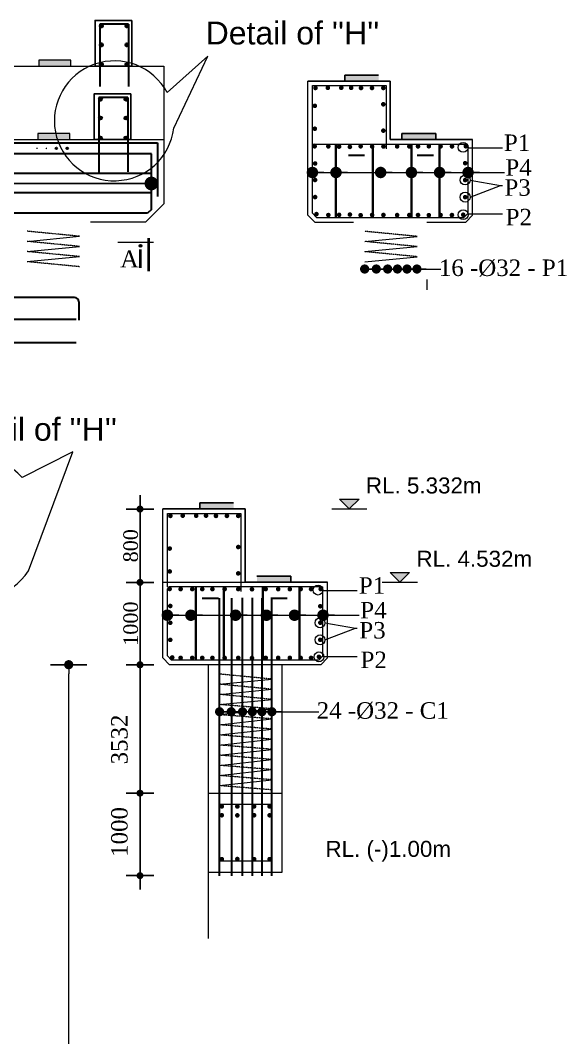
# Model space of a CAD drawing. Header units: millimetres. Extents: x -571543 to 35267, y -84886 to 197746.
# Drawn here: x -554984 to -549016, y 78134 to 89235 of the extents above; entities that cross this region are included whole.
import ezdxf

# ---------------------------------------------------------------- set-up
doc = ezdxf.new("R2010")
doc.units = ezdxf.units.MM
doc.header["$PDMODE"] = 2
doc.linetypes.add('DASHEDX2', pattern=[38.1, 25.4, -12.7])
doc.layers.get('Defpoints').update_dxf_attribs({"lineweight": 13})
for name, color, linetype, lineweight in [('Ber', 12, 'Continuous', 30), ('Binder', 136, 'Continuous', 15), ('Deck Slab', 171, 'Continuous', 18), ('dim', 96, 'Continuous', 25), ('Dimision', 96, 'Continuous', 18), ('hatch', 65, 'Continuous', 15), ('Hatching', 65, 'Continuous', 20), ('Reinf.', 12, 'Continuous', 30), ('Rod', 12, 'Continuous', 30), ('Rod -2', 5, 'Continuous', 35), ('Text', 7, 'Continuous', 15)]:
    doc.layers.add(name, color=color, linetype=linetype, lineweight=lineweight)
doc.layers.add('Elevation', color=21, linetype='Continuous')
doc.layers.add('Pire Line', color=11, linetype='Continuous')
doc.styles.add('ROMANS', font='arial.ttf', dxfattribs={"height": 200})
doc.styles.get("Standard").update_dxf_attribs({"font": 'times.ttf'})
doc.dimstyles.new('ISO-25', dxfattribs={"dimtxt": 175, "dimasz": 100, "dimexe": 65, "dimexo": 115.625, "dimgap": 40, "dimtad": 1, "dimtoh": 1, "dimdec": 0, "dimtxsty": 'Standard', "dimblk": 'DOT', "dimcen": 300, "dimclrd": 256, "dimclre": 256, "dimclrt": 256, "dimadec": 0, "dimazin": 0, "dimtfac": 1, "dimtdec": 0, "dimtix": 1, "dimtmove": 0, "dimatfit": 3, "dimldrblk": 'DOT', "dimfxl": 75, "dimlwd": -1, "dimarcsym": 0})
doc.dimstyles.new('ISO-70', dxfattribs={"dimscale": 0, "dimtxt": 70, "dimasz": 0.75, "dimexe": 35, "dimexo": 35, "dimgap": 20, "dimtad": 1, "dimdec": 0, "dimlfac": -1, "dimzin": 1, "dimdsep": 46, "dimtxsty": 'Standard', "dimblk": 'DIM', "dimcen": 60, "dimclrd": 256, "dimclre": 256, "dimclrt": 256, "dimadec": 0, "dimazin": 0, "dimtfac": 1, "dimtdec": 0, "dimtix": 1, "dimtofl": 0, "dimtmove": 0, "dimatfit": 3, "dimldrblk": 'DOT', "dimfxl": 35, "dimfxlon": 1, "dimtolj": 1, "dimlwd": -1, "dimarcsym": 0})

# ---------------------------------------------------------------- blocks, each defined once
blk = doc.blocks.new('r')
at = {"layer": 'Rod', "ltscale": 3, "const_width": 25}
blk.add_lwpolyline([(-12.5, 0, 1), (12.5, 0, 1)], format="xyb", close=True, dxfattribs=at)
blk = doc.blocks.new('_Dot')
at = {"color": 0, "linetype": 'ByBlock', "lineweight": -2}
blk.add_line((-0.5, 0), (-1, 0), dxfattribs=at)
at = {"color": 0, "linetype": 'ByBlock', "const_width": 0.5}
blk.add_lwpolyline([(-0.25, 0, 1), (0.25, 0, 1)], format="xyb", close=True, dxfattribs=at)
blk = doc.blocks.new('DIM')
at = {"layer": 'dim'}
for p, q in [((0, -101.4), (0, 101.4)), ((-101.4, 0), (101.4, 0))]:
    blk.add_line(p, q, dxfattribs=at)
at = {"layer": 'dim', "const_width": 25.4}
blk.add_lwpolyline([(-12.7, 0, 1), (12.7, 0, 1)], format="xyb", close=True, dxfattribs=at)
blk = doc.blocks.new('*D247')
at = {"layer": 'Defpoints', "color": 0, "ltscale": 30, "transparency": 16777216}
for p in [(-552928, 82204), (-553677, 79902), (-551366, 79902)]:
    blk.add_point(p, dxfattribs=at)
at = {"layer": 'dim', "lineweight": -2, "ltscale": 30, "transparency": 16777216}
for p, q in [((-553642, 82204), (-553712, 82204)), ((-553642, 79902), (-553712, 79902))]:
    blk.add_line(p, q, dxfattribs=at)
at = {"layer": 'dim', "ltscale": 30, "transparency": 16777216}
blk.add_line((-553677, 82202), (-553677, 79903), dxfattribs=at)
at = {"layer": 'dim', "ltscale": 30, "transparency": 16777216, "xscale": 1.5, "yscale": 1.5, "zscale": 1.5}
for p, rotation in [((-553677, 82204), 90), ((-553677, 79902), 270)]:
    blk.add_blockref('DIM', p, dxfattribs=dict(at, rotation=rotation))
at = {"layer": 'dim', "ltscale": 30, "transparency": 16777216, "insert": (-553901, 81388), "char_height": 160, "attachment_point": 5, "rotation": 90}
blk.add_mtext('\\A1;{\\H1.125x;3532}', dxfattribs=at)
blk = doc.blocks.new('*D233')
at = {"layer": 'Defpoints', "color": 0, "ltscale": 3, "transparency": 16777216}
for p in [(-553677, 83102), (-553428, 83102), (-554728, 82202)]:
    blk.add_point(p, dxfattribs=at)
at = {"layer": 'dim', "lineweight": -2, "ltscale": 3, "transparency": 16777216}
for p, q in [((-553642, 83102), (-553712, 83102)), ((-553712, 82202), (-553642, 82202))]:
    blk.add_line(p, q, dxfattribs=at)
at = {"layer": 'dim', "ltscale": 3, "transparency": 16777216}
blk.add_line((-553677, 82204), (-553677, 83101), dxfattribs=at)
at = {"layer": 'dim', "ltscale": 3, "transparency": 16777216, "xscale": 1.5, "yscale": 1.5, "zscale": 1.5}
for p, rotation in [((-553677, 83102), 90), ((-553677, 82202), 270)]:
    blk.add_blockref('DIM', p, dxfattribs=dict(at, rotation=rotation))
at = {"layer": 'dim', "ltscale": 3, "transparency": 16777216, "insert": (-553778, 82652), "char_height": 160, "attachment_point": 5, "rotation": 90}
blk.add_mtext('\\A1;1000', dxfattribs=at)
blk = doc.blocks.new('*D234')
at = {"layer": 'Defpoints', "color": 0, "ltscale": 3, "transparency": 16777216}
for p in [(-554328, 83902), (-553677, 83902), (-553428, 83102)]:
    blk.add_point(p, dxfattribs=at)
at = {"layer": 'dim', "lineweight": -2, "ltscale": 3, "transparency": 16777216}
for p, q in [((-553712, 83902), (-553642, 83902)), ((-553642, 83102), (-553712, 83102))]:
    blk.add_line(p, q, dxfattribs=at)
at = {"layer": 'dim', "ltscale": 3, "transparency": 16777216}
blk.add_line((-553677, 83104), (-553677, 83901), dxfattribs=at)
at = {"layer": 'dim', "ltscale": 3, "transparency": 16777216, "xscale": 1.5, "yscale": 1.5, "zscale": 1.5}
for p, rotation in [((-553677, 83902), 90), ((-553677, 83102), 270)]:
    blk.add_blockref('DIM', p, dxfattribs=dict(at, rotation=rotation))
at = {"layer": 'dim', "ltscale": 3, "transparency": 16777216, "insert": (-553778, 83502), "char_height": 160, "attachment_point": 5, "rotation": 90}
blk.add_mtext('\\A1;800', dxfattribs=at)
blk = doc.blocks.new('*D235')
at = {"layer": 'Defpoints', "color": 0, "ltscale": 30, "transparency": 16777216}
for p in [(-551953, 80802), (-553677, 79902), (-552155, 79902)]:
    blk.add_point(p, dxfattribs=at)
at = {"layer": 'dim', "lineweight": -2, "ltscale": 30, "transparency": 16777216}
for p, q in [((-553642, 80802), (-553712, 80802)), ((-553642, 79902), (-553712, 79902))]:
    blk.add_line(p, q, dxfattribs=at)
at = {"layer": 'dim', "ltscale": 30, "transparency": 16777216}
blk.add_line((-553677, 80800), (-553677, 79903), dxfattribs=at)
at = {"layer": 'dim', "ltscale": 30, "transparency": 16777216, "xscale": 1.5, "yscale": 1.5, "zscale": 1.5}
for p, rotation in [((-553677, 80802), 90), ((-553677, 79902), 270)]:
    blk.add_blockref('DIM', p, dxfattribs=dict(at, rotation=rotation))
at = {"layer": 'dim', "ltscale": 30, "transparency": 16777216, "insert": (-553901, 80379), "char_height": 160, "attachment_point": 5, "rotation": 90}
blk.add_mtext('\\A1;{\\H1.125x;1000}', dxfattribs=at)
blk = doc.blocks.new('*D236')
at = {"layer": 'Defpoints', "color": 0, "ltscale": 3, "transparency": 16777216}
for p in [(-554456, 82204), (-553861, 82204), (-553525, 64480)]:
    blk.add_point(p, dxfattribs=at)
at = {"layer": 'Dimision', "lineweight": -2, "ltscale": 3, "transparency": 16777216}
for p, q in [((-554256, 82204), (-554656, 82204)), ((-554256, 64480), (-554656, 64480))]:
    blk.add_line(p, q, dxfattribs=at)
at = {"layer": 'Dimision', "ltscale": 3, "transparency": 16777216}
blk.add_line((-554456, 64580), (-554456, 82104), dxfattribs=at)
at = {"layer": 'Dimision', "ltscale": 3, "transparency": 16777216, "xscale": 100, "yscale": 100, "zscale": 100}
for p, rotation in [((-554456, 82204), 90), ((-554456, 64480), 270)]:
    blk.add_blockref('_Dot', p, dxfattribs=dict(at, rotation=rotation))
at = {"layer": 'Dimision', "ltscale": 3, "transparency": 16777216, "insert": (-554582, 73342), "char_height": 170, "attachment_point": 5, "rotation": 90}
blk.add_mtext('43775', dxfattribs=at)

msp = doc.modelspace()

# ---------------------------------------------------------------- hatches: boundary and pattern name
at = {"layer": 'Deck Slab', "ltscale": 10}
h = msp.add_hatch(color=256, dxfattribs=at)
h.paths.add_polyline_path([(-551280.3, 88572.9), (-551280.3, 88637.9), (-551070.3, 88637.9), (-551070.3, 88572.9)])
h.paths.add_polyline_path([(-551440.3, 88572.9), (-551440.3, 88637.9), (-551280.3, 88637.9), (-551280.3, 88572.9)])
h = msp.add_hatch(color=256, dxfattribs=at)
h.paths.add_polyline_path([(-550655.3, 87934.4), (-550655.3, 87999.4), (-550445.3, 87999.4), (-550445.3, 87934.4)])
h.paths.add_polyline_path([(-550815.3, 87934.4), (-550815.3, 87999.4), (-550655.3, 87999.4), (-550655.3, 87934.4)])
h = msp.add_hatch(color=256, dxfattribs=at)
h.paths.add_polyline_path([(-552865.2, 83903.5), (-552865.2, 83968.5), (-552655.2, 83968.5), (-552655.2, 83903.5)])
h.paths.add_polyline_path([(-553025.2, 83903.5), (-553025.2, 83968.5), (-552865.2, 83968.5), (-552865.2, 83903.5)])
h = msp.add_hatch(color=256, dxfattribs=at)
h.paths.add_polyline_path([(-552240.2, 83103.5), (-552240.2, 83168.5), (-552030.2, 83168.5), (-552030.2, 83103.5)])
h.paths.add_polyline_path([(-552400.2, 83103.5), (-552400.2, 83168.5), (-552240.2, 83168.5), (-552240.2, 83103.5)])
at = {"layer": 'Dimision', "ltscale": 5}
for points in [[(-551496.8, 84011.5), (-551284.6, 84011.5), (-551390.7, 83905.4)], [(-550944.3, 83211.5), (-550732.2, 83211.5), (-550838.3, 83105.4)]]:
    msp.add_hatch(color=256, dxfattribs=at).paths.add_polyline_path(points)
at = {"layer": 'Hatching', "ltscale": 3}
h = msp.add_hatch(color=256, dxfattribs=at)
h.paths.add_polyline_path([(-554433.5, 88799.4), (-554608.5, 88799.4), (-554608.5, 88734.4), (-554433.5, 88734.4)])
h.paths.add_polyline_path([(-554608.5, 88799.4), (-554783.5, 88799.4), (-554783.5, 88734.4), (-554608.5, 88734.4)])
h = msp.add_hatch(color=256, dxfattribs=at)
h.paths.add_polyline_path([(-554443.2, 87999.4), (-554618.2, 87999.4), (-554618.2, 87934.4), (-554443.2, 87934.4)])
h.paths.add_polyline_path([(-554618.2, 87999.4), (-554793.2, 87999.4), (-554793.2, 87934.4), (-554618.2, 87934.4)])
at = {"layer": 'Reinf.', "ltscale": 5}
h = msp.add_hatch(color=256, dxfattribs=at)
edge = h.paths.add_edge_path()
edge.add_arc((-554099, 89175.9), 17.6, 0, 360)
h = msp.add_hatch(color=256, dxfattribs=at)
edge = h.paths.add_edge_path()
edge.add_arc((-553819.6, 89175.9), 17.6, 180, 540, ccw=False)
h = msp.add_hatch(color=256, dxfattribs=at)
edge = h.paths.add_edge_path()
edge.add_arc((-554099, 88968.8), 17.6, 0, 360)
h = msp.add_hatch(color=256, dxfattribs=at)
edge = h.paths.add_edge_path()
edge.add_arc((-553819.6, 88968.8), 17.6, 180, 540, ccw=False)
h = msp.add_hatch(color=256, dxfattribs=at)
edge = h.paths.add_edge_path()
edge.add_arc((-554099, 88751.3), 17.6, 0, 360)
h = msp.add_hatch(color=256, dxfattribs=at)
edge = h.paths.add_edge_path()
edge.add_arc((-553819.6, 88751.3), 17.6, 180, 540, ccw=False)
h = msp.add_hatch(color=256, dxfattribs=at)
edge = h.paths.add_edge_path()
edge.add_arc((-554108.6, 88375.9), 17.6, 0, 360)
h = msp.add_hatch(color=256, dxfattribs=at)
edge = h.paths.add_edge_path()
edge.add_arc((-553829.3, 88375.9), 17.6, 180, 540, ccw=False)
h = msp.add_hatch(color=256, dxfattribs=at)
edge = h.paths.add_edge_path()
edge.add_arc((-554108.6, 88168.8), 17.6, 0, 360)
h = msp.add_hatch(color=256, dxfattribs=at)
edge = h.paths.add_edge_path()
edge.add_arc((-553829.3, 88168.8), 17.6, 180, 540, ccw=False)
h = msp.add_hatch(color=256, dxfattribs=at)
edge = h.paths.add_edge_path()
edge.add_arc((-554108.6, 87951.3), 17.6, 0, 360)
h = msp.add_hatch(color=256, dxfattribs=at)
edge = h.paths.add_edge_path()
edge.add_arc((-553829.3, 87951.3), 17.6, 180, 540, ccw=False)
for points in [[(-554793.8, 87838.7, -1), (-554811.5, 87838.7, -1)], [(-554691, 87837.2, -1), (-554708.7, 87837.2, -1)], [(-554581.7, 87838.7, -1), (-554599.4, 87838.7, -1)], [(-554463.1, 87838.7, -1), (-554480.8, 87838.7, -1)]]:
    msp.add_hatch(color=256, dxfattribs=at).paths.add_polyline_path(points)
at = {"layer": 'Text'}
msp.add_hatch(color=256, dxfattribs=at).paths.add_polyline_path([(-553672.8, 86759.9, 1), (-553672.8, 86789.5, 1)])

# ---------------------------------------------------------------- linework, layer by layer
at = {"layer": 'Ber', "ltscale": 0.02}
for p, q in [((-553802, 89193.8), (-554116.6, 89193.8)), ((-554116.6, 89193.8), (-554116.6, 88513.9)), ((-553802, 89193.8), (-553802, 88511.7)), ((-553811.6, 88393.8), (-554126.3, 88393.8)), ((-554126.3, 88393.8), (-554126.3, 87578.3)), ((-553811.6, 88393.8), (-553811.6, 87581.7)), ((-553485.3, 87897.7), (-553485.3, 87312.3)), ((-553552.5, 87778.7), (-560507.8, 87778.7)), ((-553552.5, 87172.6), (-553552.5, 87778.7)), ((-553552.5, 87563), (-560507.8, 87563)), ((-553552.5, 87351.7), (-560504.8, 87351.7)), ((-553552.5, 87172.6), (-553593.6, 87131.4)), ((-553593.6, 87131.4), (-560444.5, 87131.4)), ((-554391.1, 86209.2), (-559645.3, 86209.2)), ((-554346.1, 86164.2), (-554346.1, 85963.8)), ((-554372.5, 85969.7), (-559665, 85969.7)), ((-554372.5, 85716.8), (-559697.7, 85716.8))]:
    msp.add_line(p, q, dxfattribs=at)
msp.add_lwpolyline([(-560563.5, 87264.9), (-560563.5, 87886.7, -0.4142136), (-560552.5, 87897.7), (-553485.3, 87897.7)], format="xyb", dxfattribs=at)
msp.add_arc((-554391.1, 86164.2), 45, 0, 90, dxfattribs=at)
at = {"layer": 'Binder', "linetype": 'DASHEDX2', "ltscale": 0.007}
for p, q in [((-554338.6, 86878.4), (-554910.4, 86933.7)), ((-550650.2, 86877.1), (-551222, 86932.4)), ((-554338.6, 86767.7), (-554910.4, 86823.1)), ((-550650.2, 86766.4), (-551222, 86821.8)), ((-554338.6, 86657.1), (-554910.4, 86712.4)), ((-550650.2, 86655.8), (-551222, 86711.1)), ((-554338.6, 86546.4), (-554910.4, 86601.8)), ((-552235.2, 82046.2), (-552806.9, 82101.5)), ((-552235.2, 81935.5), (-552806.9, 81990.9)), ((-552235.2, 81824.9), (-552806.9, 81880.2)), ((-552235.2, 81722.9), (-552806.9, 81769.5)), ((-552235.2, 81612.3), (-552806.9, 81658.9)), ((-552235.2, 81501.6), (-552806.9, 81548.2)), ((-552235.2, 81391), (-552806.9, 81437.6)), ((-552235.2, 81280.3), (-552806.9, 81326.9)), ((-552235.2, 81169.6), (-552806.9, 81216.3)), ((-552235.2, 81059), (-552806.9, 81105.6)), ((-552235.2, 80948.3), (-552806.9, 80994.9)), ((-552235.2, 80837.7), (-552806.9, 80884.3))]:
    msp.add_line(p, q, dxfattribs=at)
at = {"layer": 'Binder', "ltscale": 5}
for p, q in [((-554910.4, 86823.1), (-554338.6, 86878.4)), ((-551222, 86821.8), (-550650.2, 86877.1)), ((-554910.4, 86712.4), (-554338.6, 86767.7)), ((-551222, 86711.1), (-550650.2, 86766.4)), ((-554910.4, 86601.8), (-554338.6, 86657.1)), ((-551222, 86600.4), (-550650.2, 86655.8)), ((-552806.9, 81990.9), (-552235.2, 82046.2)), ((-552806.9, 81880.2), (-552235.2, 81935.5)), ((-552806.9, 81769.5), (-552235.2, 81824.9)), ((-552806.9, 81658.9), (-552235.2, 81722.9)), ((-552806.9, 81548.2), (-552235.2, 81612.3)), ((-552806.9, 81437.6), (-552235.2, 81501.6)), ((-552806.9, 81326.9), (-552235.2, 81391)), ((-552806.9, 81216.3), (-552235.2, 81280.3)), ((-552806.9, 81105.6), (-552235.2, 81169.6)), ((-552806.9, 80994.9), (-552235.2, 81059)), ((-552806.9, 80884.3), (-552235.2, 80948.3))]:
    msp.add_line(p, q, dxfattribs=at)
at = {"layer": 'Dimision', "color": 1, "ltscale": 10}
for p, q in [((-551793.3, 87130.2), (-551793.3, 88522.1)), ((-551793.3, 88522.1), (-550989.8, 88522.1)), ((-550989.8, 88522.1), (-550989.8, 87833.3)), ((-551773.3, 87884.4), (-550113.3, 87884.4)), ((-550093.3, 87130.2), (-550093.3, 87864.4)), ((-551793.3, 87130.2), (-551747.6, 87084.4)), ((-551747.6, 87084.4), (-550139, 87084.4)), ((-550093.3, 87130.2), (-550139, 87084.4)), ((-553378.2, 83053.5), (-553378.2, 83852.8)), ((-553378.2, 83852.8), (-552574.7, 83852.8)), ((-552574.7, 83852.8), (-552574.7, 83002.4)), ((-553378.2, 82299.3), (-553378.2, 83033.5)), ((-551698.2, 83053.5), (-553358.2, 83053.5)), ((-551678.2, 82299.3), (-551678.2, 83053.5)), ((-551678.2, 82299.3), (-551678.2, 83033.5)), ((-553378.2, 82299.3), (-553332.5, 82253.5)), ((-551678.2, 82299.3), (-551723.9, 82253.5)), ((-551723.9, 82253.5), (-553332.5, 82253.5))]:
    msp.add_line(p, q, dxfattribs=at)
at = {"layer": 'Dimision', "ltscale": 5}
for p, q in [((-550093.3, 87843.6), (-549718.2, 87843.6)), ((-550093.7, 87124.2), (-549718.2, 87124.2)), ((-551678.2, 83012.7), (-551303.1, 83012.7)), ((-551678.6, 82293.3), (-551303.1, 82293.3))]:
    msp.add_line(p, q, dxfattribs=at)
at = {"layer": 'Dimision', "ltscale": 3}
for p, q in [((-551582.4, 83905.4), (-551198.9, 83905.4)), ((-551030, 83105.4), (-550646.5, 83105.4))]:
    msp.add_line(p, q, dxfattribs=at)
at = {"layer": 'Dimision', "ltscale": 5}
for points in [[(-550071.4, 87492.3), (-549737.7, 87431.7), (-549718.2, 87431.7)], [(-550071.4, 87306.6), (-549737.7, 87431.7), (-549718.2, 87431.7)], [(-551656.3, 82661.4), (-551322.6, 82600.8), (-551303.1, 82600.8)], [(-551656.3, 82475.7), (-551322.6, 82600.8), (-551303.1, 82600.8)]]:
    msp.add_lwpolyline(points, dxfattribs=at)
for points in [[(-551496.8, 84011.5), (-551284.6, 84011.5), (-551390.7, 83905.4)], [(-550944.3, 83211.5), (-550732.2, 83211.5), (-550838.3, 83105.4)]]:
    msp.add_lwpolyline(points, close=True, dxfattribs=at)
at = {"layer": 'Dimision', "color": 1, "ltscale": 10}
msp.add_lwpolyline([(-552807.8, 80681.5), (-552235.2, 80681.5), (-552235.2, 80058.6), (-552807.8, 80058.6)], close=True, dxfattribs=at)
at = {"layer": 'Dimision', "ltscale": 5}
for centre in [(-550147.2, 87848.8), (-550125.3, 87492.1), (-550125.3, 87305.9), (-550146.6, 87114), (-551732.2, 83017.9), (-551710.2, 82661.2), (-551710.2, 82475), (-551722.3, 82289.8)]:
    msp.add_circle(centre, 53.9, dxfattribs=at)
at = {"layer": 'Dimision', "color": 1, "ltscale": 10}
for centre, start, end in [((-551773.3, 87864.4), 90, 180), ((-550113.3, 87864.4), 0, 90), ((-553358.2, 83033.5), 90, 180), ((-551698.2, 83033.5), 0, 90)]:
    msp.add_arc(centre, 20, start, end, dxfattribs=at)
at = {"layer": 'Elevation', "ltscale": 10}
for p, q in [((-551843.3, 87109.4), (-551768.3, 87034.4)), ((-551628.2, 82278.5), (-551703.2, 82203.5))]:
    msp.add_line(p, q, dxfattribs=at)
at = {"layer": 'hatch', "ltscale": 3}
for p, q in [((-552936.3, 88843.3), (-553380.6, 88445.8)), ((-553308.6, 88059), (-552936.3, 88843.3)), ((-551499.9, 87034.4), (-551343.3, 87034.4)), ((-550543.3, 87034.4), (-550399.9, 87034.4)), ((-554410.9, 84528.1), (-554965.5, 84247.7)), ((-554893.5, 83228.1), (-554410.9, 84528.1)), ((-552928.2, 82203.5), (-553071.6, 82203.5)), ((-551971.6, 82203.5), (-552128.2, 82203.5))]:
    msp.add_line(p, q, dxfattribs=at)
msp.add_lwpolyline([(-552128.2, 82203.5), (-552928.2, 82203.5)], dxfattribs=at)
msp.add_lwpolyline([(-552928.2, 80801.9), (-552128.2, 80801.9), (-552128.2, 79938.1), (-552928.2, 79938.1)], close=True, dxfattribs=at)
for centre, radius, start, end in [((-553957.9, 88138.3), 654.1, 28.045, 353.03971), ((-555554.9, 83693.8), 808.8, 43.22678, 324.84959)]:
    msp.add_arc(centre, radius, start, end, dxfattribs=at)
at = {"layer": 'Hatching', "ltscale": 3}
for p, q in [((-560618.2, 88734.4), (-553418.2, 88734.4)), ((-553418.2, 88734.4), (-553418.2, 87234.4)), ((-551843.3, 87109.4), (-551843.3, 88572.9)), ((-560618.2, 87934.4), (-553418.2, 87934.4)), ((-550043.3, 87109.4), (-550043.3, 87934.4)), ((-553618.2, 87034.4), (-553418.2, 87234.4)), ((-553618.2, 87034.4), (-554218.2, 87034.4)), ((-551843.3, 87109.4), (-551768.3, 87034.4)), ((-551768.3, 87034.4), (-551343.3, 87034.4)), ((-550543.3, 87034.4), (-550118.3, 87034.4)), ((-550043.3, 87109.4), (-550118.3, 87034.4)), ((-550043.3, 87109.4), (-550118.3, 87034.4)), ((-550543.3, 86407.7), (-550543.3, 86295.2)), ((-553428.2, 83103.5), (-553428.2, 83903.5)), ((-553428.2, 82278.5), (-553428.2, 83103.5)), ((-553428.2, 83103.5), (-551628.2, 83103.5)), ((-551628.2, 82278.5), (-551628.2, 83103.5)), ((-551628.2, 82278.5), (-551628.2, 83103.5)), ((-553428.2, 82278.5), (-553353.2, 82203.5)), ((-553428.2, 82278.5), (-553353.2, 82203.5)), ((-551628.2, 82278.5), (-551703.2, 82203.5)), ((-552928.2, 82203.5), (-553353.2, 82203.5)), ((-551703.2, 82203.5), (-552128.2, 82203.5)), ((-552128.2, 82203.5), (-552128.2, 79974.3)), ((-552128.2, 81576.8), (-552128.2, 81464.3))]:
    msp.add_line(p, q, dxfattribs=at)
for points in [[(-554433.5, 88799.4), (-554783.5, 88799.4), (-554783.5, 88734.4), (-554433.5, 88734.4)], [(-554443.2, 87999.4), (-554793.2, 87999.4), (-554793.2, 87934.4), (-554443.2, 87934.4)]]:
    msp.add_lwpolyline(points, close=True, dxfattribs=at)
msp.add_lwpolyline([(-552928.2, 79214.7), (-552928.2, 82203.5)], dxfattribs=at)
at = {"layer": 'Pire Line', "ltscale": 5}
for p, q in [((-551440.3, 88638.4), (-551070.3, 88638.4)), ((-551440.3, 88572.9), (-551440.3, 88638.4)), ((-550815.3, 88000), (-550445.3, 88000)), ((-550815.3, 87934.4), (-550815.3, 88000)), ((-550452.3, 87934.4), (-550809.3, 87934.4)), ((-550445.3, 88000), (-550445.3, 87934.4)), ((-550445.3, 88000), (-550445.3, 87934.4)), ((-553025.2, 83969.1), (-552655.2, 83969.1)), ((-553025.2, 83903.5), (-553025.2, 83969.1)), ((-552400.2, 83169.1), (-552030.2, 83169.1)), ((-552030.2, 83169.1), (-552030.2, 83103.5)), ((-552030.2, 83169.1), (-552030.2, 83103.5)), ((-552037.2, 83103.5), (-552394.2, 83103.5))]:
    msp.add_line(p, q, dxfattribs=at)
at = {"layer": 'Pire Line', "ltscale": 10}
for p, q in [((-551843.3, 88572.9), (-550943.3, 88572.9)), ((-550943.3, 87934.4), (-550943.3, 88572.9)), ((-550943.3, 87934.4), (-550043.3, 87934.4)), ((-553428.2, 83903.5), (-552528.2, 83903.5)), ((-552528.2, 83103.5), (-552528.2, 83903.5)), ((-552528.2, 83103.5), (-551628.2, 83103.5))]:
    msp.add_line(p, q, dxfattribs=at)
at = {"layer": 'Pire Line', "ltscale": 5}
for points in [[(-553766.9, 89234), (-554167, 89234), (-554167, 88734.4), (-553766.9, 88734.4)], [(-553776.6, 88434), (-554176.7, 88434), (-554176.7, 87934.4), (-553776.6, 87934.4)]]:
    msp.add_lwpolyline(points, close=True, dxfattribs=at)
at = {"layer": 'Reinf.', "ltscale": 5}
for p, q in [((-551222.9, 87760.7), (-551400.8, 87760.7)), ((-550472.3, 87760.7), (-550650.2, 87760.7)), ((-552999.2, 82929.8), (-552821.3, 82929.8)), ((-552674.5, 79901.9), (-552674.5, 82929.9)), ((-552555.9, 79901.9), (-552555.9, 82932.7)), ((-552447.4, 79901.9), (-552447.4, 82932.7)), ((-552342.9, 79901.9), (-552342.9, 82929.9)), ((-552248.7, 82929.8), (-552070.8, 82929.8))]:
    msp.add_line(p, q, dxfattribs=at)
for points in [[(-552807.8, 79901.9), (-552807.8, 82929.8)], [(-552235.2, 79901.9), (-552235.2, 82929.8)]]:
    msp.add_lwpolyline(points, dxfattribs=at)
for centre, radius in [((-554099, 89175.9), 17.6), ((-553819.6, 89175.9), 17.6), ((-554099, 88968.8), 17.6), ((-553819.6, 88968.8), 17.6), ((-554099, 88751.3), 17.6), ((-553819.6, 88751.3), 17.6), ((-554108.6, 88375.9), 17.6), ((-553829.3, 88375.9), 17.6), ((-554108.6, 88168.8), 17.6), ((-553829.3, 88168.8), 17.6), ((-554108.6, 87951.3), 17.6), ((-553829.3, 87951.3), 17.6), ((-554590.5, 87838.7), 8.85), ((-554471.9, 87838.7), 8.85)]:
    msp.add_circle(centre, radius, dxfattribs=at)
at = {"layer": 'Rod -2', "ltscale": 0.02}
for p, q in [((-551536.1, 87084.4), (-551536.1, 87884.4)), ((-551135, 87084.4), (-551135, 87884.4)), ((-550711.7, 87084.4), (-550711.7, 87884.4)), ((-550404.3, 87084.4), (-550404.3, 87884.4)), ((-553067.3, 82253.5), (-553067.3, 83053.5)), ((-552759.9, 82253.5), (-552759.9, 83053.5)), ((-552336.6, 82253.5), (-552336.6, 83053.5)), ((-551935.5, 82253.5), (-551935.5, 83053.5))]:
    msp.add_line(p, q, dxfattribs=at)
at = {"layer": 'Text'}
msp.add_line((-553919.4, 86814.4), (-553529.2, 86814.4), dxfattribs=at)
at = {"layer": 'Text', "const_width": 29.6}
for points in [[(-553581.9, 86859.7), (-553581.9, 86494.7)], [(-553672.8, 86737.2), (-553672.8, 86531.3)]]:
    msp.add_lwpolyline(points, dxfattribs=at)
at = {"layer": 'Text'}
msp.add_circle((-553672.8, 86774.7), 14.8, dxfattribs=at)

# ---------------------------------------------------------------- block references
at = {"layer": 'Dimision', "ltscale": 10}
for p, rotation in [((-551760.1, 88496.9), 180), ((-551760.1, 88496.9), 180), ((-551625.4, 88498.9), 180), ((-551625.4, 88498.9), 180), ((-551478.3, 88498.9), 180), ((-551478.3, 88498.9), 180), ((-551370.6, 88498.9), 180), ((-551370.6, 88498.9), 180), ((-551262.4, 88496.8), 180), ((-551262.4, 88496.8), 180), ((-551142.6, 88496.8), 180), ((-551019.2, 88496.9), 180), ((-551019.2, 88496.9), 180), ((-551019.2, 88319), 180), ((-551019.2, 88319), 180), ((-551019.2, 88031.2), 180), ((-551019.2, 88031.2), 180), ((-551384, 87115.5), 180), ((-551619.7, 87110.1), 180), ((-551502.2, 87112.8), 180), ((-551266.7, 87108.7), 180), ((-551141.5, 87111.3), 180), ((-551017.9, 87111.1), 180), ((-550868.1, 87110.1), 180), ((-550735.4, 87110.1), 180), ((-550639.9, 87110.1), 180), ((-550521.8, 87108.7), 180), ((-550521.8, 87108.7), 180), ((-550393.6, 87110.1), 180), ((-550269.7, 87110.1), 180), ((-553345, 83827.6), 180), ((-553345, 83827.6), 180), ((-553210.3, 83829.6), 180), ((-553210.3, 83829.6), 180), ((-553063.2, 83829.6), 180), ((-553063.2, 83829.6), 180), ((-552955.5, 83829.6), 180), ((-552955.5, 83829.6), 180), ((-552847.3, 83827.5), 180), ((-552847.3, 83827.5), 180), ((-552727.5, 83827.5), 180), ((-552604.1, 83827.5), 180), ((-552604.1, 83827.5), 180), ((-552604.1, 83488.1), 180), ((-552604.1, 83488.1), 180), ((-552604.1, 83200.3), 180), ((-552604.1, 83200.3), 180), ((-552783.5, 80082.1), 179.999999999994), ((-552613.6, 80083.2), 179.999999999994), ((-552430.4, 80082.2), 179.999999999994), ((-552261.3, 80082.2), 179.999999999994)]:
    msp.add_blockref('r', p, dxfattribs=dict(at, rotation=rotation))
at = {"layer": 'Dimision', "ltscale": 10, "xscale": -1}
for p in [(-551767.2, 88302.1), (-551767.2, 88052.5), (-551768.7, 87860), (-551619.7, 87859.4), (-551502.2, 87856.7), (-551384, 87854), (-551266.7, 87860.7), (-551141.5, 87858.2), (-551017.9, 87858.3), (-550868.1, 87859.4), (-550735.4, 87859.4), (-550639.9, 87859.4), (-550521.8, 87860.7), (-550521.8, 87860.7), (-550393.6, 87859.4), (-550268.4, 87859.4), (-550118.1, 87860.9), (-551749.3, 87120.7), (-550146.6, 87114), (-553352.1, 83471.2), (-553352.1, 83221.6), (-553346.3, 82844.9), (-551707.3, 82841.9), (-553346.3, 82661.2), (-551707.3, 82662.1), (-553346.3, 82475), (-551707.3, 82475.5), (-552783.5, 80658), (-552613.6, 80656.8), (-552430.4, 80657.8), (-552261.3, 80657.8), (-552783.5, 80560.9), (-552613.6, 80559.7), (-552430.4, 80560.7), (-552261.3, 80560.7)]:
    msp.add_blockref('r', p, dxfattribs=at)
at = {"layer": 'Dimision', "ltscale": 10}
for p in [(-551764.3, 87672.8), (-550125.3, 87675.8), (-551764.3, 87493), (-550125.3, 87492.1), (-551764.3, 87306.4), (-550125.3, 87305.9), (-553353.4, 83030), (-553233.1, 83028.5), (-553106.2, 83028.5), (-552996.9, 83028.5), (-552996.9, 83028.5), (-552886.1, 83028.5), (-552886.1, 83028.5), (-552752.4, 83028.5), (-552603.4, 83028.5), (-552453.7, 83027.4), (-552304.4, 83028.6), (-552167.3, 83028.5), (-552040.5, 83028.5), (-551922.2, 83028.5), (-551808.4, 83028.5), (-551702.8, 83029.1), (-553324.9, 82283.1), (-553233.1, 82278.6), (-553106.2, 82278.6), (-552996.9, 82278.6), (-552996.9, 82278.6), (-552886.1, 82278.6), (-552886.1, 82278.6), (-552752.4, 82278.6), (-552603.4, 82278.6), (-552453.7, 82277.6), (-552304.4, 82278.8), (-552167.3, 82278.6), (-552040.5, 82278.6), (-551922.2, 82278.6), (-551808.4, 82278.6), (-551722.3, 82289.8)]:
    msp.add_blockref('r', p, dxfattribs=at)

# ---------------------------------------------------------------- texts
at = {"layer": 'Text'}
for s, height, p in [('P1 ', 180, (-549701.4, 87809.3)), ('P4 ', 180, (-549685.9, 87539.6)), ('P3', 180, (-549695.9, 87320.8)), ('P2', 180, (-549682.5, 86997.8)), ('A', 184.9, (-553892.8, 86538.7)), ('16 -%%C32 - P1', 180, (-550412.1, 86445.3)), ('P1', 180, (-551286.3, 82978.4)), ('P4', 180, (-551270.8, 82708.7)), ('P3', 180, (-551280.9, 82489.9)), ('P2', 180, (-551267.5, 82166.9)), ('24 -%%C32 - C1', 180, (-551746.7, 81614.4))]:
    msp.add_text(s, height=height, dxfattribs=at).set_placement(p)
at = {"layer": 'Text', "style": 'ROMANS'}
for s, p in [(' RL. 5.332m ', (-551277.4, 84072.3)), (' RL. 4.532m ', (-550725, 83272.3)), (' RL. (-)1.00m ', (-551719.4, 80106.8))]:
    msp.add_text(s, height=175, dxfattribs=at).set_placement(p)
at = {"layer": 'Text', "ltscale": 3, "char_height": 250, "width": 2347.544, "attachment_point": 1, "style": 'ROMANS'}
for insert in [(-552959.5, 89221.5), (-555825.7, 84897.6)]:
    msp.add_mtext("Detail of ''H'' ", dxfattribs=dict(at, insert=insert))

# ---------------------------------------------------------------- dimensions: what is measured, and where the dimension line sits
at = {"layer": 'dim', "ltscale": 3}
dim = msp.add_linear_dim(base=(-553676.9, 83902), p1=(-553428.2, 83102), p2=(-554328.2, 83902), angle=90, dimstyle='ISO-70', override={"dimscale": 1, "dimtxt": 160, "dimasz": 1.5, "dimtmove": 2}, dxfattribs=at)
dim.commit()
dim.dimension.update_dxf_attribs({"geometry": '*D234', "text_midpoint": (-553778.3, 83502)})
dim = msp.add_linear_dim(base=(-553676.9, 83102), p1=(-554728.2, 82202), p2=(-553428.2, 83102), angle=90, text='1000', dimstyle='ISO-70', override={"dimscale": 1, "dimtxt": 160, "dimasz": 1.5, "dimtmove": 2}, dxfattribs=at)
dim.commit()
dim.dimension.update_dxf_attribs({"geometry": '*D233', "text_midpoint": (-553778.3, 82652)})
at = {"layer": 'dim', "ltscale": 30}
for p1, p2, text, picture, middle in [((-552928.2, 82203.5), (-551365.9, 79901.9), '{\\H1.125x;3532}', '*D247', (-553901, 81387.5)), ((-551953.2, 80801.9), (-552155.2, 79901.9), '{\\H1.125x;1000}', '*D235', (-553901, 80379.1))]:
    dim = msp.add_linear_dim(base=(-553676.9, 79901.9), p1=p1, p2=p2, angle=90, text=text, dimstyle='ISO-70', override={"dimscale": 1, "dimtxt": 160, "dimasz": 1.5, "dimtmove": 2}, dxfattribs=at)
    dim.commit()
    dim.dimension.update_dxf_attribs({"geometry": picture, "text_midpoint": middle, "dimtype": 160})
at = {"layer": 'Dimision', "ltscale": 3}
dim = msp.add_linear_dim(base=(-554455.7, 82203.5), p1=(-553524.8, 64480.1), p2=(-553861.5, 82203.5), angle=90, text='43775', dimstyle='ISO-25', override={"dimtxt": 170, "dimexe": 200, "dimfxl": 200, "dimfxlon": 1}, dxfattribs=at)
dim.commit()
dim.dimension.update_dxf_attribs({"geometry": '*D236', "text_midpoint": (-554455.7, 73341.8), "dimtype": 160})

# ---------------------------------------------------------------- leaders
at = {"layer": 'Dimision', "ltscale": 5}
for points, override in [([(-551793.3, 87574.7), (-549718.2, 87574.7)], {"dimasz": 125, "dimtad": 0}), ([(-551536.1, 87574.7), (-549696.9, 87574.7)], {"dimasz": 125, "dimtad": 0}), ([(-551047.9, 87574.7), (-549718.2, 87574.7)], {"dimasz": 125, "dimtad": 0}), ([(-550711.7, 87574.7), (-549718.2, 87574.7)], {"dimasz": 125, "dimtad": 0}), ([(-550404.3, 87574.7), (-549696.9, 87574.7)], {"dimasz": 125, "dimtad": 0}), ([(-550093.3, 87574.7), (-549718.2, 87574.7)], {"dimasz": 125, "dimtad": 0}), ([(-553552, 87454.4), (-560507.8, 87454.4)], {"dimasz": 150, "dimtad": 0}), ([(-560507.8, 87454.4), (-553552.5, 87454.4)], {"dimasz": 75, "dimtad": 0}), ([(-551222.9, 86521.5), (-550479.9, 86521.5)], {"dimasz": 100, "dimtad": 0}), ([(-551095.6, 86521.5), (-550454.4, 86521.5)], {"dimtad": 0}), ([(-550971.7, 86521.5), (-550466.3, 86521.5)], {"dimtad": 0}), ([(-550864.9, 86521.5), (-550495.2, 86521.5)], {"dimtad": 0}), ([(-550760.2, 86521.5), (-550390.5, 86521.5)], {"dimtad": 0}), ([(-550760.2, 86521.5), (-550390.5, 86521.5)], {"dimtad": 0}), ([(-550651.7, 86521.5), (-550390.5, 86521.5)], {"dimtad": 0}), ([(-550651.7, 86521.5), (-550390.5, 86521.5)], {"dimtad": 0}), ([(-553378.2, 82743.8), (-551303.1, 82743.8)], {"dimasz": 125, "dimtad": 0}), ([(-553121, 82743.8), (-551281.8, 82743.8)], {"dimasz": 125, "dimtad": 0}), ([(-552632.8, 82743.8), (-551303.1, 82743.8)], {"dimasz": 125, "dimtad": 0}), ([(-552296.6, 82743.8), (-551303.1, 82743.8)], {"dimasz": 125, "dimtad": 0}), ([(-551989.2, 82743.8), (-551281.8, 82743.8)], {"dimasz": 125, "dimtad": 0}), ([(-551678.2, 82743.8), (-551303.1, 82743.8)], {"dimasz": 125, "dimtad": 0}), ([(-552807.8, 81690.6), (-552064.8, 81690.6)], {"dimasz": 100, "dimtad": 0}), ([(-552680.5, 81690.6), (-552039.3, 81690.6)], {"dimtad": 0}), ([(-552556.6, 81690.6), (-552051.2, 81690.6)], {"dimtad": 0}), ([(-552449.9, 81690.6), (-552080.1, 81690.6)], {"dimtad": 0}), ([(-552345.1, 81690.6), (-551725.2, 81690.6)], {"dimtad": 0}), ([(-552345.1, 81690.6), (-551725.2, 81690.6)], {"dimtad": 0}), ([(-552236.6, 81690.6), (-551725.2, 81690.6)], {"dimtad": 0}), ([(-552236.6, 81690.6), (-551725.2, 81690.6)], {"dimtad": 0})]:
    msp.add_leader(points, dimstyle='ISO-25', override=override, dxfattribs=at)

doc.saveas('drawing.dxf')
